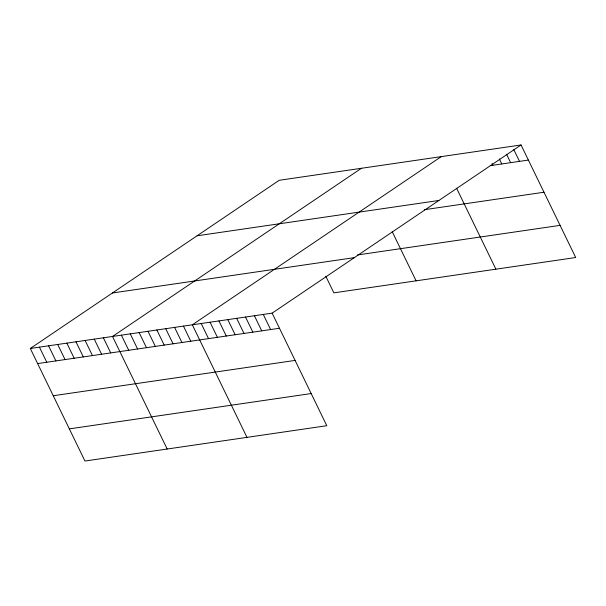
<?xml version="1.0" encoding="UTF-8"?>
<svg xmlns="http://www.w3.org/2000/svg" width="606" height="606" viewBox="0 0 606 606"><rect width="100%" height="100%" fill="white"/><g stroke="black" fill="none" stroke-linecap="round" stroke-linejoin="round"><path stroke-width="0.91" d="M30.3 348.473L272.139 313.15L326.793 425.707L84.954 461.03L30.3 348.473L279.207 180.293L521.046 144.97L575.7 257.527L333.861 292.849L325.854 276.359M361.434 168.279L112.527 336.466L167.18 449.023M441.236 156.621L192.329 324.808L246.983 437.365M272.139 313.15L521.046 144.97M490.254 165.643L528.379 160.075M197.071 235.795L438.903 200.465M424.283 209.721L543.999 192.231M357.532 254.952L560.088 225.364M112.436 292.978L354.275 257.648M37.633 363.585L279.472 328.263M53.252 395.741L295.092 360.418M69.342 428.874L311.181 393.552M513.805 149.621L519.516 161.37M506.571 154.272L510.646 162.666M499.336 158.923L501.783 163.961M492.095 163.575L492.913 165.256M456.583 188.224L495.89 269.178M392.218 231.689L416.087 280.836M263.269 314.446L270.609 329.558M254.406 315.741L261.739 330.853M245.536 317.036L252.869 332.149M236.666 318.332L244.006 333.444M227.803 319.627L235.136 334.739M218.933 320.922L226.273 336.035M210.07 322.218L217.402 337.33M201.2 323.513L208.532 338.625M183.466 326.104L190.799 341.216M174.596 327.399L181.936 342.511M165.726 328.694L173.066 343.807M156.863 329.99L164.196 345.102M147.993 331.285L155.333 346.39M139.13 332.58L146.463 347.685M130.26 333.876L137.592 348.98M121.389 335.171L128.73 350.276M103.391 337.8L110.724 352.912M94.256 339.133L101.588 354.245M85.12 340.466L92.453 355.578M75.977 341.807L83.317 356.911M66.842 343.14L74.182 358.244M57.706 344.473L65.047 359.578M48.571 345.806L55.911 360.918M39.435 347.14L46.776 362.252"/></g></svg>
